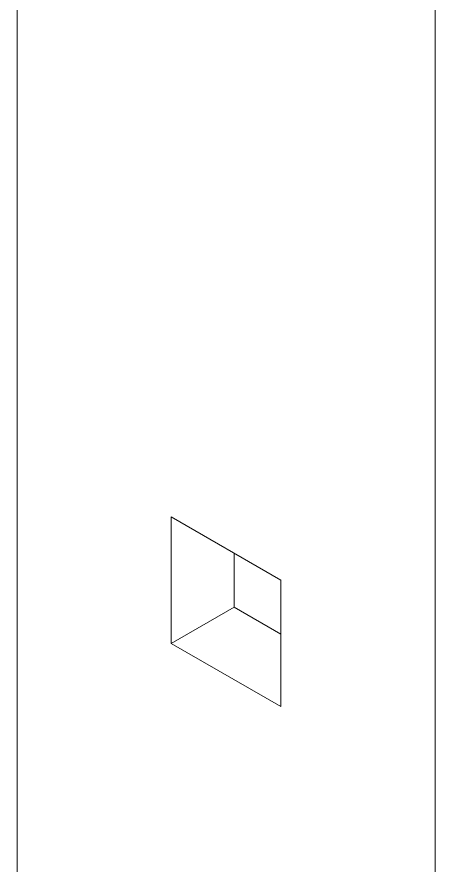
# Model space of a CAD drawing. Extents: x 11 to 120, y 2 to 94.
# Drawn here: x 23.316 to 24.199, y 79.543 to 81.339 of the extents above; entities that cross this region are included whole.
import ezdxf

# ---------------------------------------------------------------- set-up
doc = ezdxf.new("R2010")
doc.units = 0
doc.header["$MEASUREMENT"] = 0
doc.linetypes.add('SLD-Solid', pattern=[0])
doc.layers.add('OBJECT', color=7, linetype='CONTINUOUS')

msp = doc.modelspace()

# ---------------------------------------------------------------- linework, layer by layer
at = {"layer": 'OBJECT', "color": 7, "linetype": 'SLD-Solid', "lineweight": 15}
for p, q in [((24.1995, 77.3867), (24.1995, 82.8946)), ((23.3156, 77.8593), (23.3156, 82.2456)), ((23.8735, 80.1465), (23.6415, 80.2803)), ((23.6415, 80.2803), (23.6415, 80.0125)), ((23.7745, 80.0893), (23.7745, 80.2036)), ((23.8735, 79.8786), (23.8735, 80.1465)), ((23.7745, 80.0893), (23.6415, 80.0125)), ((23.8735, 80.0321), (23.7745, 80.0893)), ((23.6415, 80.0125), (23.8735, 79.8786))]:
    msp.add_line(p, q, dxfattribs=at)

doc.saveas('drawing.dxf')
